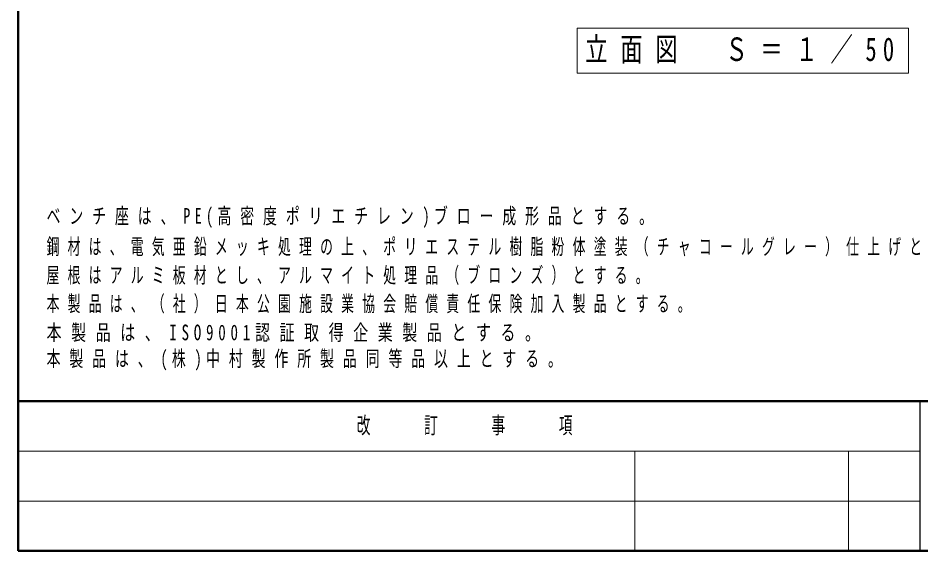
# Model space of a CAD drawing. Units: millimetres on the paper. Extents: x -365 to 12, y -40 to 257.
# Drawn here: x -365 to -238.4, y 0 to 74.7 of the extents above; entities that cross this region are included whole.
import ezdxf

# ---------------------------------------------------------------- set-up
doc = ezdxf.new("R2010")
doc.units = ezdxf.units.MM
doc.layers.add('LY_1', color=7, linetype='Continuous', lineweight=25)
doc.layers.add('LY_2', color=7, linetype='Continuous', lineweight=13)
doc.styles.add('ＭＳ ゴシック', font='')
doc.styles.get('ＭＳ ゴシック').set_extended_font_data('MS Gothic')

msp = doc.modelspace()

# ---------------------------------------------------------------- linework, layer by layer
at = {"layer": 'LY_1', "lineweight": 13}
for p, q in [((-240.095, 73.312), (-286.595, 73.312)), ((-286.595, 73.312), (-286.595, 67.012)), ((-240.095, 67.012), (-240.095, 73.312)), ((-286.595, 67.012), (-240.095, 67.012))]:
    msp.add_line(p, q, dxfattribs=at)
at = {"layer": 'LY_2', "lineweight": 50}
for p, q in [((-365, 257), (-365, 0)), ((-365, 21), (0, 21)), ((-365, 0), (0, 0))]:
    msp.add_line(p, q, dxfattribs=at)
at = {"layer": 'LY_2', "color": 211, "lineweight": 25}
msp.add_line((-238.5, 21), (-238.5, 0), dxfattribs=at)
at = {"layer": 'LY_2'}
for p, q in [((-365, 14), (-238.5, 14)), ((-278.5, 14), (-278.5, 0)), ((-248.5, 14), (-248.5, 0)), ((-365, 7), (-238.5, 7))]:
    msp.add_line(p, q, dxfattribs=at)

# ---------------------------------------------------------------- texts
at = {"layer": 'LY_1', "style": 'ＭＳ ゴシック'}
for s, insert, char_height, attachment_point in [('\\T1.56;\\W0.7;立面図\u3000Ｓ＝１／50', (-263.345, 70.162), 3.299, 5), ('\\T1.64;\\W0.65;ベンチ座は、PE(高密度ポリエチレン)ブロー成形品とする。', (-361.002, 45.296), 2.199, 7), ('\\T1.64;\\W0.6;鋼材は、電気亜鉛メッキ処理の上、ポリエステル樹脂粉体塗装（チャコールグレー）仕上げとする。', (-361.002, 41.296), 2.199, 7), ('\\T1.64;\\W0.6;屋根はアルミ板材とし、アルマイト処理品（ブロンズ）とする。', (-361.002, 37.296), 2.199, 7), ('\\T1.64;\\W0.6;本製品は、（社）日本公園施設業協会賠償責任保険加入製品とする。', (-361.002, 33.296), 2.199, 7), ('\\T1.64;\\W0.7;本製品は、ISO9001認証取得企業製品とする。', (-361.002, 29.296), 2.199, 7), ('\\T1.64;\\W0.65;本製品は、(株)中村製作所製品同等品以上とする。', (-361.002, 25.296), 2.199, 7)]:
    msp.add_mtext(s, dxfattribs=dict(at, insert=insert, char_height=char_height, attachment_point=attachment_point))
at = {"layer": 'LY_2', "color": 4, "insert": (-301.75, 17.5), "char_height": 2.346, "attachment_point": 5, "style": 'ＭＳ ゴシック'}
msp.add_mtext('\\T1.64;\\W0.6;改\u3000\u3000訂\u3000\u3000事\u3000\u3000項', dxfattribs=at)

doc.saveas('drawing.dxf')
